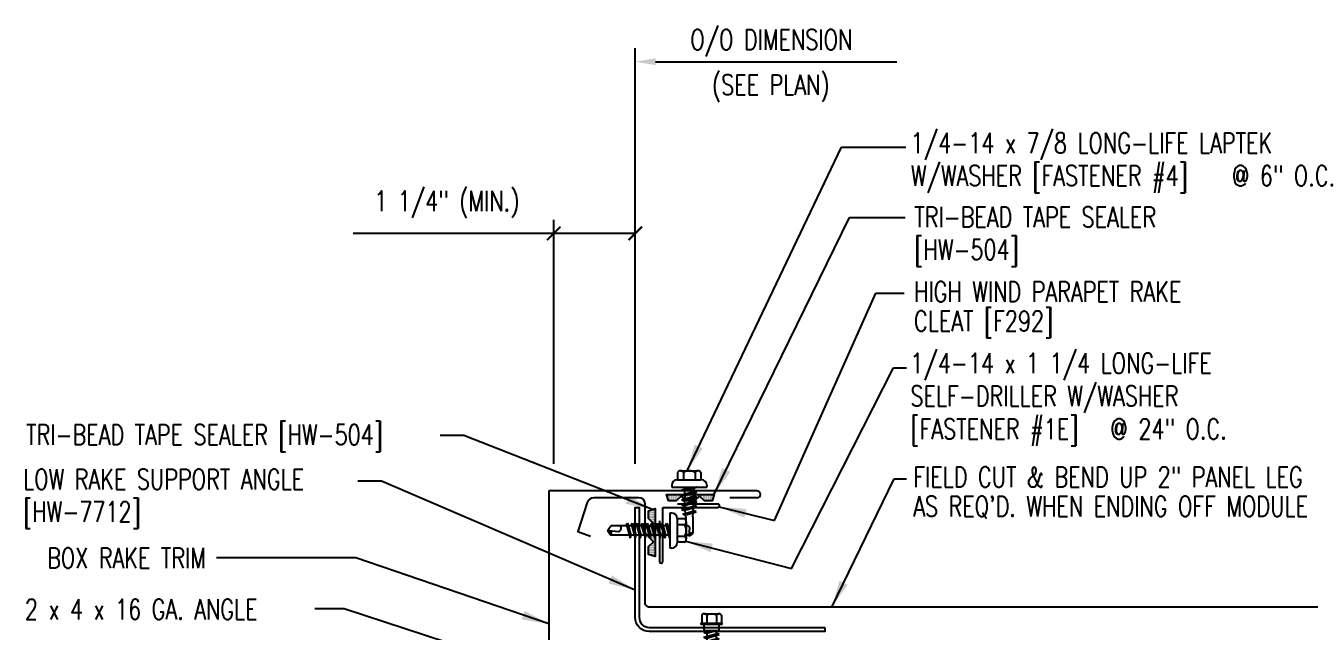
# Model space of a CAD drawing. Header units: inches. Extents: x 5.6 to 41.4, y 12.7 to 39.5.
# Drawn here: x 5.68 to 29.37, y 28.29 to 39.49 of the extents above; entities that cross this region are included whole.
import ezdxf
from ezdxf.enums import TextEntityAlignment as Align

# ---------------------------------------------------------------- set-up
doc = ezdxf.new("R2010")
doc.units = ezdxf.units.IN
doc.header["$MEASUREMENT"] = 0
for name, color, linetype in [('DIM', 2, 'Continuous'), ('FASTENER', 9, 'Continuous'), ('PANEL', 11, 'Continuous'), ('STLA', 10, 'Continuous'), ('TAPE', 8, 'Continuous'), ('TEXT', 2, 'Continuous'), ('TRIM', 6, 'Continuous')]:
    doc.layers.add(name, color=color, linetype=linetype)
doc.styles.add('TEXT1', font='ROMANS.shx', dxfattribs={"width": 0.75, "height": 0.375})
doc.dimstyles.new('DETAIL', dxfattribs={"dimscale": 4, "dimtxt": 0.375, "dimasz": 0.0625, "dimexe": 0.0625, "dimexo": 0.125, "dimgap": 0.0625, "dimtad": 1, "dimdec": 4, "dimzin": 3, "dimdsep": 46, "dimlunit": 4, "dimtxsty": 'TEXT1', "dimblk": 'ARCHTICK', "dimcen": 0.0625, "dimclrd": 7, "dimclre": 7, "dimclrt": 2, "dimadec": 0, "dimazin": 0, "dimtfac": 0.59375, "dimtdec": 4, "dimtmove": 0, "dimatfit": 3, "dimfxl": 0, "dimfrac": 2, "dimtolj": 1, "dimtzin": 3, "dimarcsym": 0})
doc.dimstyles.new('DETAIL$7', dxfattribs={"dimscale": 4, "dimtxt": 0.375, "dimasz": 0.125, "dimexe": 0.0625, "dimexo": 0.125, "dimgap": 0.0625, "dimtad": 1, "dimdec": 4, "dimzin": 3, "dimdsep": 46, "dimlunit": 4, "dimtxsty": 'TEXT1', "dimblk": 'ARCHTICK', "dimcen": 0.0625, "dimclrd": 7, "dimclre": 7, "dimclrt": 2, "dimadec": 0, "dimazin": 0, "dimtfac": 0.59375, "dimtdec": 4, "dimtmove": 2, "dimatfit": 3, "dimfxl": 0, "dimfrac": 2, "dimtolj": 1, "dimtzin": 3, "dimarcsym": 0})

# ---------------------------------------------------------------- blocks, each defined once
blk = doc.blocks.new('sd22')
at = {"layer": 'FASTENER'}
for p, q in [((-0.193, 0.055), (0.193, 0.055)), ((-0.193, 0.037), (0.193, 0.037)), ((-0.181, 0.204), (-0.181, 0.055)), ((-0.181, 0.055), (0.181, 0.055)), ((-0.139, 0.037), (-0.139, -0.082)), ((-0.135, 0.23), (0.135, 0.23)), ((-0.089, 0.204), (-0.089, 0.055)), ((0.089, 0.204), (0.089, 0.055)), ((0.139, -0.082), (0.139, 0.037)), ((0.181, 0.204), (0.181, 0.055)), ((-0.139, -0.114), (-0.025, -0.082)), ((-0.139, -0.082), (0.139, -0.082)), ((-0.104, -0.134), (-0.139, -0.114)), ((-0.139, -0.205), (0.104, -0.136)), ((-0.104, -0.225), (-0.139, -0.205)), ((-0.139, -0.296), (0.104, -0.227)), ((-0.104, -0.134), (0.081, -0.082)), ((-0.104, -0.225), (0.139, -0.156)), ((-0.086, -0.082), (-0.086, -0.099)), ((-0.086, -0.129), (-0.086, -0.19)), ((-0.086, -0.22), (-0.086, -0.281)), ((0.086, -0.082), (0.086, -0.141)), ((0.086, -0.171), (0.086, -0.232)), ((0.139, -0.156), (0.104, -0.136)), ((0.139, -0.247), (0.104, -0.227)), ((-0.104, -0.316), (-0.139, -0.296)), ((-0.139, -0.387), (0.104, -0.318)), ((-0.104, -0.407), (-0.139, -0.387)), ((-0.139, -0.478), (0.104, -0.408)), ((-0.104, -0.316), (0.139, -0.247)), ((-0.104, -0.407), (0.139, -0.338)), ((-0.104, -0.498), (0.139, -0.429)), ((-0.086, -0.311), (-0.086, -0.372)), ((-0.086, -0.402), (-0.086, -0.463)), ((0.086, -0.262), (0.086, -0.322)), ((0.086, -0.353), (0.086, -0.413)), ((0.086, -0.444), (0.086, -0.504)), ((0.139, -0.338), (0.104, -0.318)), ((0.139, -0.429), (0.104, -0.408)), ((-0.104, -0.498), (-0.139, -0.478)), ((-0.139, -0.569), (0.104, -0.499)), ((-0.104, -0.589), (-0.139, -0.569)), ((-0.139, -0.66), (0.104, -0.59)), ((-0.104, -0.68), (-0.139, -0.66)), ((-0.139, -0.75), (0.104, -0.681)), ((-0.104, -0.589), (0.139, -0.519)), ((-0.104, -0.68), (0.139, -0.61)), ((-0.104, -0.771), (0.139, -0.701)), ((-0.086, -0.493), (-0.086, -0.554)), ((-0.086, -0.584), (-0.086, -0.644)), ((-0.086, -0.675), (-0.086, -0.735)), ((0.086, -0.535), (0.086, -0.595)), ((0.086, -0.625), (0.086, -0.686)), ((0.139, -0.519), (0.104, -0.499)), ((0.139, -0.61), (0.104, -0.59)), ((0.139, -0.701), (0.104, -0.681)), ((-0.104, -0.771), (-0.139, -0.75)), ((-0.139, -0.841), (0.104, -0.772)), ((-0.104, -0.861), (-0.139, -0.841)), ((-0.139, -0.932), (0.104, -0.863)), ((-0.104, -0.952), (-0.139, -0.932)), ((-0.104, -0.861), (0.139, -0.792)), ((-0.104, -0.952), (0.139, -0.883)), ((-0.086, -0.766), (-0.086, -0.826)), ((-0.086, -0.857), (-0.086, -0.917)), ((-0.086, -0.947), (-0.086, -1.239)), ((0.086, -0.716), (0.086, -0.777)), ((0.086, -0.807), (0.086, -0.868)), ((0.086, -0.898), (0.086, -1.239)), ((0.139, -0.792), (0.104, -0.772)), ((0.139, -0.883), (0.104, -0.863)), ((-0.002, -1.285), (0.014, -1.098)), ((0, -1.3), (-0.086, -1.239)), ((0, -1.3), (0.086, -1.239))]:
    blk.add_line(p, q, dxfattribs=at)
for centre, radius, start, end in [((-0.193, 0.046), 0.00894, 90, 270), ((-0.135, 0.178), 0.0527, 29.8754, 150.1246), ((0, 0.066), 0.164, 56.9974, 123.0026), ((0.135, 0.178), 0.0527, 29.8754, 150.1246), ((0.193, 0.046), 0.00894, 270, 90), ((-0.046, -1.11), 0.0615, 11.1445, 130.906), ((0.054, -1.286), 0.0563, 55.4585, 194.8454)]:
    blk.add_arc(centre, radius, start, end, dxfattribs=at)
blk = doc.blocks.new('_ArchTick')
at = {"color": 0, "linetype": 'ByBlock', "const_width": 0.15}
blk.add_lwpolyline([(-0.5, -0.5), (0.5, 0.5)], dxfattribs=at)
blk = doc.blocks.new('*D12')
at = {"layer": 'DEFPOINTS', "color": 0}
for p in [(15.416, 35.657), (15.416, 30.901), (16.92, 30.901)]:
    blk.add_point(p, dxfattribs=at)
at = {"layer": 'DIM', "color": 7, "lineweight": -2}
for p, q in [((15.416, 31.401), (15.416, 35.907)), ((16.92, 31.401), (16.92, 35.907)), ((15.416, 35.657), (11.719, 35.657)), ((16.92, 35.657), (15.416, 35.657))]:
    blk.add_line(p, q, dxfattribs=at)
at = {"layer": 'DIM', "color": 7, "lineweight": -2, "xscale": 0.25, "yscale": 0.25, "zscale": 0.25, "rotation": 180}
blk.add_blockref('_ArchTick', (15.416, 35.657), dxfattribs=at)
at = {"layer": 'DIM', "color": 7, "lineweight": -2, "xscale": 0.25, "yscale": 0.25, "zscale": 0.25}
blk.add_blockref('_ArchTick', (16.92, 35.657), dxfattribs=at)
at = {"layer": 'DIM', "color": 2, "insert": (13.443, 36.193), "char_height": 0.375, "attachment_point": 5, "style": 'TEXT1'}
blk.add_mtext('\\A1;1 1/4" (MIN.)', dxfattribs=at)
blk = doc.blocks.new('*X2')
at = {"color": 0}
for p, q in [((-0.434, 0.135), (-0.434, 0.135)), ((-0.434, 0.123), (-0.434, 0.123)), ((-0.422, 0.141), (-0.422, 0.141)), ((-0.422, 0.129), (-0.422, 0.129)), ((-0.422, 0.117), (-0.422, 0.117)), ((-0.422, 0.105), (-0.422, 0.105)), ((-0.422, 0.094), (-0.422, 0.094)), ((-0.422, 0.082), (-0.422, 0.082)), ((-0.41, 0.135), (-0.41, 0.135)), ((-0.41, 0.123), (-0.41, 0.123)), ((-0.41, 0.111), (-0.41, 0.111)), ((-0.41, 0.1), (-0.41, 0.1)), ((-0.41, 0.088), (-0.41, 0.088)), ((-0.41, 0.076), (-0.41, 0.076)), ((-0.41, 0.064), (-0.41, 0.064)), ((-0.41, 0.053), (-0.41, 0.053)), ((-0.41, 0.041), (-0.41, 0.041)), ((-0.398, 0.141), (-0.398, 0.141)), ((-0.398, 0.129), (-0.398, 0.129)), ((-0.398, 0.117), (-0.398, 0.117)), ((-0.398, 0.105), (-0.398, 0.105)), ((-0.398, 0.094), (-0.398, 0.094)), ((-0.398, 0.082), (-0.398, 0.082)), ((-0.398, 0.07), (-0.398, 0.07)), ((-0.398, 0.059), (-0.398, 0.059)), ((-0.398, 0.047), (-0.398, 0.047)), ((-0.398, 0.035), (-0.398, 0.035)), ((-0.398, 0.023), (-0.398, 0.023)), ((-0.387, 0.135), (-0.387, 0.135)), ((-0.387, 0.123), (-0.387, 0.123)), ((-0.387, 0.111), (-0.387, 0.111)), ((-0.387, 0.1), (-0.387, 0.1)), ((-0.387, 0.088), (-0.387, 0.088)), ((-0.387, 0.076), (-0.387, 0.076)), ((-0.387, 0.064), (-0.387, 0.064)), ((-0.387, 0.053), (-0.387, 0.053)), ((-0.387, 0.041), (-0.387, 0.041)), ((-0.387, 0.029), (-0.387, 0.029)), ((-0.375, 0.141), (-0.375, 0.141)), ((-0.375, 0.129), (-0.375, 0.129)), ((-0.375, 0.117), (-0.375, 0.117)), ((-0.375, 0.105), (-0.375, 0.105)), ((-0.375, 0.094), (-0.375, 0.094)), ((-0.375, 0.082), (-0.375, 0.082)), ((-0.375, 0.07), (-0.375, 0.07)), ((-0.375, 0.059), (-0.375, 0.059)), ((-0.375, 0.047), (-0.375, 0.047)), ((-0.375, 0.035), (-0.375, 0.035)), ((-0.375, 0.023), (-0.375, 0.023)), ((-0.363, 0.135), (-0.363, 0.135)), ((-0.363, 0.123), (-0.363, 0.123)), ((-0.363, 0.111), (-0.363, 0.111)), ((-0.363, 0.1), (-0.363, 0.1)), ((-0.363, 0.088), (-0.363, 0.088)), ((-0.363, 0.076), (-0.363, 0.076)), ((-0.363, 0.064), (-0.363, 0.064)), ((-0.363, 0.053), (-0.363, 0.053)), ((-0.363, 0.041), (-0.363, 0.041)), ((-0.363, 0.029), (-0.363, 0.029)), ((-0.352, 0.141), (-0.352, 0.141)), ((-0.352, 0.129), (-0.352, 0.129)), ((-0.352, 0.117), (-0.352, 0.117)), ((-0.352, 0.105), (-0.352, 0.105)), ((-0.352, 0.094), (-0.352, 0.094)), ((-0.352, 0.082), (-0.352, 0.082)), ((-0.352, 0.07), (-0.352, 0.07)), ((-0.352, 0.059), (-0.352, 0.059)), ((-0.352, 0.047), (-0.352, 0.047)), ((-0.352, 0.035), (-0.352, 0.035)), ((-0.352, 0.023), (-0.352, 0.023)), ((-0.34, 0.135), (-0.34, 0.135)), ((-0.34, 0.123), (-0.34, 0.123)), ((-0.34, 0.111), (-0.34, 0.111)), ((-0.34, 0.1), (-0.34, 0.1)), ((-0.34, 0.088), (-0.34, 0.088)), ((-0.34, 0.076), (-0.34, 0.076)), ((-0.34, 0.064), (-0.34, 0.064)), ((-0.34, 0.053), (-0.34, 0.053)), ((-0.34, 0.041), (-0.34, 0.041)), ((-0.34, 0.029), (-0.34, 0.029)), ((-0.328, 0.141), (-0.328, 0.141)), ((-0.328, 0.129), (-0.328, 0.129)), ((-0.328, 0.117), (-0.328, 0.117)), ((-0.328, 0.105), (-0.328, 0.105)), ((-0.328, 0.094), (-0.328, 0.094)), ((-0.328, 0.082), (-0.328, 0.082)), ((-0.328, 0.07), (-0.328, 0.07)), ((-0.328, 0.059), (-0.328, 0.059)), ((-0.328, 0.047), (-0.328, 0.047)), ((-0.328, 0.035), (-0.328, 0.035)), ((-0.328, 0.023), (-0.328, 0.023)), ((-0.316, 0.135), (-0.316, 0.135)), ((-0.316, 0.123), (-0.316, 0.123)), ((-0.316, 0.111), (-0.316, 0.111)), ((-0.316, 0.1), (-0.316, 0.1)), ((-0.316, 0.088), (-0.316, 0.088)), ((-0.316, 0.076), (-0.316, 0.076)), ((-0.316, 0.064), (-0.316, 0.064)), ((-0.316, 0.053), (-0.316, 0.053)), ((-0.316, 0.041), (-0.316, 0.041)), ((-0.316, 0.029), (-0.316, 0.029)), ((-0.305, 0.141), (-0.305, 0.141)), ((-0.305, 0.129), (-0.305, 0.129)), ((-0.305, 0.117), (-0.305, 0.117)), ((-0.305, 0.105), (-0.305, 0.105)), ((-0.305, 0.094), (-0.305, 0.094)), ((-0.305, 0.082), (-0.305, 0.082)), ((-0.305, 0.07), (-0.305, 0.07)), ((-0.305, 0.059), (-0.305, 0.059)), ((-0.305, 0.047), (-0.305, 0.047)), ((-0.305, 0.035), (-0.305, 0.035)), ((-0.305, 0.023), (-0.305, 0.023)), ((-0.293, 0.135), (-0.293, 0.135)), ((-0.293, 0.123), (-0.293, 0.123)), ((-0.293, 0.111), (-0.293, 0.111)), ((-0.293, 0.1), (-0.293, 0.1)), ((-0.293, 0.088), (-0.293, 0.088)), ((-0.293, 0.076), (-0.293, 0.076)), ((-0.293, 0.064), (-0.293, 0.064)), ((-0.293, 0.053), (-0.293, 0.053)), ((-0.293, 0.041), (-0.293, 0.041)), ((-0.293, 0.029), (-0.293, 0.029)), ((-0.281, 0.141), (-0.281, 0.141)), ((-0.281, 0.129), (-0.281, 0.129)), ((-0.281, 0.117), (-0.281, 0.117)), ((-0.281, 0.105), (-0.281, 0.105)), ((-0.281, 0.094), (-0.281, 0.094)), ((-0.281, 0.082), (-0.281, 0.082)), ((-0.281, 0.07), (-0.281, 0.07)), ((-0.281, 0.059), (-0.281, 0.059)), ((-0.281, 0.047), (-0.281, 0.047)), ((-0.281, 0.035), (-0.281, 0.035)), ((-0.281, 0.023), (-0.281, 0.023)), ((-0.27, 0.135), (-0.27, 0.135)), ((-0.27, 0.123), (-0.27, 0.123)), ((-0.27, 0.111), (-0.27, 0.111)), ((-0.27, 0.1), (-0.27, 0.1)), ((-0.27, 0.088), (-0.27, 0.088)), ((-0.27, 0.076), (-0.27, 0.076)), ((-0.27, 0.064), (-0.27, 0.064)), ((-0.27, 0.053), (-0.27, 0.053)), ((-0.27, 0.041), (-0.27, 0.041)), ((-0.27, 0.029), (-0.27, 0.029)), ((-0.258, 0.141), (-0.258, 0.141)), ((-0.258, 0.129), (-0.258, 0.129)), ((-0.258, 0.117), (-0.258, 0.117)), ((-0.258, 0.105), (-0.258, 0.105)), ((-0.258, 0.094), (-0.258, 0.094)), ((-0.258, 0.082), (-0.258, 0.082)), ((-0.258, 0.07), (-0.258, 0.07)), ((-0.258, 0.059), (-0.258, 0.059)), ((-0.258, 0.047), (-0.258, 0.047)), ((-0.258, 0.035), (-0.258, 0.035)), ((-0.258, 0.023), (-0.258, 0.023)), ((-0.246, 0.135), (-0.246, 0.135)), ((-0.246, 0.123), (-0.246, 0.123)), ((-0.246, 0.111), (-0.246, 0.111)), ((-0.246, 0.1), (-0.246, 0.1)), ((-0.246, 0.088), (-0.246, 0.088)), ((-0.246, 0.076), (-0.246, 0.076)), ((-0.246, 0.064), (-0.246, 0.064)), ((-0.246, 0.053), (-0.246, 0.053)), ((-0.246, 0.041), (-0.246, 0.041)), ((-0.234, 0.141), (-0.234, 0.141)), ((-0.234, 0.129), (-0.234, 0.129)), ((-0.234, 0.117), (-0.234, 0.117)), ((-0.234, 0.105), (-0.234, 0.105)), ((-0.234, 0.094), (-0.234, 0.094)), ((-0.234, 0.082), (-0.234, 0.082)), ((-0.234, 0.07), (-0.234, 0.07)), ((-0.234, 0.059), (-0.234, 0.059)), ((-0.234, 0.047), (-0.234, 0.047)), ((-0.223, 0.135), (-0.223, 0.135)), ((-0.223, 0.123), (-0.223, 0.123)), ((-0.223, 0.111), (-0.223, 0.111)), ((-0.223, 0.1), (-0.223, 0.1)), ((-0.223, 0.088), (-0.223, 0.088)), ((-0.223, 0.076), (-0.223, 0.076)), ((-0.223, 0.064), (-0.223, 0.064)), ((-0.211, 0.141), (-0.211, 0.141)), ((-0.211, 0.129), (-0.211, 0.129)), ((-0.211, 0.117), (-0.211, 0.117)), ((-0.211, 0.105), (-0.211, 0.105)), ((-0.211, 0.094), (-0.211, 0.094)), ((-0.211, 0.082), (-0.211, 0.082)), ((-0.211, 0.07), (-0.211, 0.07)), ((-0.199, 0.135), (-0.199, 0.135)), ((-0.199, 0.123), (-0.199, 0.123)), ((-0.199, 0.111), (-0.199, 0.111)), ((-0.199, 0.1), (-0.199, 0.1)), ((-0.199, 0.088), (-0.199, 0.088)), ((-0.188, 0.141), (-0.188, 0.141)), ((-0.188, 0.129), (-0.188, 0.129)), ((-0.188, 0.117), (-0.188, 0.117)), ((-0.188, 0.105), (-0.188, 0.105)), ((-0.188, 0.094), (-0.188, 0.094)), ((-0.176, 0.135), (-0.176, 0.135)), ((-0.176, 0.123), (-0.176, 0.123)), ((-0.176, 0.111), (-0.176, 0.111)), ((-0.164, 0.141), (-0.164, 0.141)), ((-0.164, 0.129), (-0.164, 0.129)), ((-0.164, 0.117), (-0.164, 0.117)), ((-0.164, 0.105), (-0.164, 0.105)), ((-0.152, 0.135), (-0.152, 0.135)), ((-0.152, 0.123), (-0.152, 0.123)), ((-0.152, 0.111), (-0.152, 0.111)), ((-0.152, 0.1), (-0.152, 0.1)), ((-0.141, 0.141), (-0.141, 0.141)), ((-0.141, 0.129), (-0.141, 0.129)), ((-0.141, 0.117), (-0.141, 0.117)), ((-0.141, 0.105), (-0.141, 0.105)), ((-0.141, 0.094), (-0.141, 0.094)), ((-0.141, 0.082), (-0.141, 0.082)), ((-0.129, 0.135), (-0.129, 0.135)), ((-0.129, 0.123), (-0.129, 0.123)), ((-0.129, 0.111), (-0.129, 0.111)), ((-0.129, 0.1), (-0.129, 0.1)), ((-0.129, 0.088), (-0.129, 0.088)), ((-0.129, 0.076), (-0.129, 0.076)), ((-0.117, 0.141), (-0.117, 0.141)), ((-0.117, 0.129), (-0.117, 0.129)), ((-0.117, 0.117), (-0.117, 0.117)), ((-0.117, 0.105), (-0.117, 0.105)), ((-0.117, 0.094), (-0.117, 0.094)), ((-0.117, 0.082), (-0.117, 0.082)), ((-0.117, 0.07), (-0.117, 0.07)), ((-0.117, 0.059), (-0.117, 0.059)), ((-0.105, 0.135), (-0.105, 0.135)), ((-0.105, 0.123), (-0.105, 0.123)), ((-0.105, 0.111), (-0.105, 0.111)), ((-0.105, 0.1), (-0.105, 0.1)), ((-0.105, 0.088), (-0.105, 0.088)), ((-0.105, 0.076), (-0.105, 0.076)), ((-0.105, 0.064), (-0.105, 0.064)), ((-0.105, 0.053), (-0.105, 0.053)), ((-0.094, 0.141), (-0.094, 0.141)), ((-0.094, 0.129), (-0.094, 0.129)), ((-0.094, 0.117), (-0.094, 0.117)), ((-0.094, 0.105), (-0.094, 0.105)), ((-0.094, 0.094), (-0.094, 0.094)), ((-0.094, 0.082), (-0.094, 0.082)), ((-0.094, 0.07), (-0.094, 0.07)), ((-0.094, 0.059), (-0.094, 0.059)), ((-0.094, 0.047), (-0.094, 0.047)), ((-0.094, 0.035), (-0.094, 0.035)), ((-0.082, 0.135), (-0.082, 0.135)), ((-0.082, 0.123), (-0.082, 0.123)), ((-0.082, 0.111), (-0.082, 0.111)), ((-0.082, 0.1), (-0.082, 0.1)), ((-0.082, 0.088), (-0.082, 0.088)), ((-0.082, 0.076), (-0.082, 0.076)), ((-0.082, 0.064), (-0.082, 0.064)), ((-0.082, 0.053), (-0.082, 0.053)), ((-0.082, 0.041), (-0.082, 0.041)), ((-0.082, 0.029), (-0.082, 0.029)), ((-0.07, 0.141), (-0.07, 0.141)), ((-0.07, 0.129), (-0.07, 0.129)), ((-0.07, 0.117), (-0.07, 0.117)), ((-0.07, 0.105), (-0.07, 0.105)), ((-0.07, 0.094), (-0.07, 0.094)), ((-0.07, 0.082), (-0.07, 0.082)), ((-0.07, 0.07), (-0.07, 0.07)), ((-0.07, 0.059), (-0.07, 0.059)), ((-0.07, 0.047), (-0.07, 0.047)), ((-0.07, 0.035), (-0.07, 0.035)), ((-0.07, 0.023), (-0.07, 0.023)), ((-0.059, 0.135), (-0.059, 0.135)), ((-0.059, 0.123), (-0.059, 0.123)), ((-0.059, 0.111), (-0.059, 0.111)), ((-0.059, 0.1), (-0.059, 0.1)), ((-0.059, 0.088), (-0.059, 0.088)), ((-0.059, 0.076), (-0.059, 0.076)), ((-0.059, 0.064), (-0.059, 0.064)), ((-0.059, 0.053), (-0.059, 0.053)), ((-0.059, 0.041), (-0.059, 0.041)), ((-0.059, 0.029), (-0.059, 0.029)), ((-0.047, 0.141), (-0.047, 0.141)), ((-0.047, 0.129), (-0.047, 0.129)), ((-0.047, 0.117), (-0.047, 0.117)), ((-0.047, 0.105), (-0.047, 0.105)), ((-0.047, 0.094), (-0.047, 0.094)), ((-0.047, 0.082), (-0.047, 0.082)), ((-0.047, 0.07), (-0.047, 0.07)), ((-0.047, 0.059), (-0.047, 0.059)), ((-0.047, 0.047), (-0.047, 0.047)), ((-0.047, 0.035), (-0.047, 0.035)), ((-0.047, 0.023), (-0.047, 0.023)), ((-0.035, 0.135), (-0.035, 0.135)), ((-0.035, 0.123), (-0.035, 0.123)), ((-0.035, 0.111), (-0.035, 0.111)), ((-0.035, 0.1), (-0.035, 0.1)), ((-0.035, 0.088), (-0.035, 0.088)), ((-0.035, 0.076), (-0.035, 0.076)), ((-0.035, 0.064), (-0.035, 0.064)), ((-0.035, 0.053), (-0.035, 0.053)), ((-0.035, 0.041), (-0.035, 0.041)), ((-0.035, 0.029), (-0.035, 0.029)), ((-0.023, 0.141), (-0.023, 0.141)), ((-0.023, 0.129), (-0.023, 0.129)), ((-0.023, 0.117), (-0.023, 0.117)), ((-0.023, 0.105), (-0.023, 0.105)), ((-0.023, 0.094), (-0.023, 0.094)), ((-0.023, 0.082), (-0.023, 0.082)), ((-0.023, 0.07), (-0.023, 0.07)), ((-0.023, 0.059), (-0.023, 0.059)), ((-0.023, 0.047), (-0.023, 0.047)), ((-0.023, 0.035), (-0.023, 0.035)), ((-0.023, 0.023), (-0.023, 0.023)), ((-0.012, 0.135), (-0.012, 0.135)), ((-0.012, 0.123), (-0.012, 0.123)), ((-0.012, 0.111), (-0.012, 0.111)), ((-0.012, 0.1), (-0.012, 0.1)), ((-0.012, 0.088), (-0.012, 0.088)), ((-0.012, 0.076), (-0.012, 0.076)), ((-0.012, 0.064), (-0.012, 0.064)), ((-0.012, 0.053), (-0.012, 0.053)), ((-0.012, 0.041), (-0.012, 0.041)), ((-0.012, 0.029), (-0.012, 0.029)), ((0, 0.141), (0, 0.141)), ((0, 0.129), (0, 0.129)), ((0, 0.117), (0, 0.117)), ((0, 0.105), (0, 0.105)), ((0, 0.094), (0, 0.094)), ((0, 0.082), (0, 0.082)), ((0, 0.07), (0, 0.07)), ((0, 0.059), (0, 0.059)), ((0, 0.047), (0, 0.047)), ((0, 0.035), (0, 0.035)), ((0, 0.023), (0, 0.023)), ((0.012, 0.135), (0.012, 0.135)), ((0.012, 0.123), (0.012, 0.123)), ((0.012, 0.111), (0.012, 0.111)), ((0.012, 0.1), (0.012, 0.1)), ((0.012, 0.088), (0.012, 0.088)), ((0.012, 0.076), (0.012, 0.076)), ((0.012, 0.064), (0.012, 0.064)), ((0.012, 0.053), (0.012, 0.053)), ((0.012, 0.041), (0.012, 0.041)), ((0.012, 0.029), (0.012, 0.029)), ((0.023, 0.141), (0.023, 0.141)), ((0.023, 0.129), (0.023, 0.129)), ((0.023, 0.117), (0.023, 0.117)), ((0.023, 0.105), (0.023, 0.105)), ((0.023, 0.094), (0.023, 0.094)), ((0.023, 0.082), (0.023, 0.082)), ((0.023, 0.07), (0.023, 0.07)), ((0.023, 0.059), (0.023, 0.059)), ((0.023, 0.047), (0.023, 0.047)), ((0.023, 0.035), (0.023, 0.035)), ((0.023, 0.023), (0.023, 0.023)), ((0.035, 0.135), (0.035, 0.135)), ((0.035, 0.123), (0.035, 0.123)), ((0.035, 0.111), (0.035, 0.111)), ((0.035, 0.1), (0.035, 0.1)), ((0.035, 0.088), (0.035, 0.088)), ((0.035, 0.076), (0.035, 0.076)), ((0.035, 0.064), (0.035, 0.064)), ((0.035, 0.053), (0.035, 0.053)), ((0.035, 0.041), (0.035, 0.041)), ((0.035, 0.029), (0.035, 0.029)), ((0.047, 0.141), (0.047, 0.141)), ((0.047, 0.129), (0.047, 0.129)), ((0.047, 0.117), (0.047, 0.117)), ((0.047, 0.105), (0.047, 0.105)), ((0.047, 0.094), (0.047, 0.094)), ((0.047, 0.082), (0.047, 0.082)), ((0.047, 0.07), (0.047, 0.07)), ((0.047, 0.059), (0.047, 0.059)), ((0.047, 0.047), (0.047, 0.047)), ((0.047, 0.035), (0.047, 0.035)), ((0.047, 0.023), (0.047, 0.023)), ((0.059, 0.135), (0.059, 0.135)), ((0.059, 0.123), (0.059, 0.123)), ((0.059, 0.111), (0.059, 0.111)), ((0.059, 0.1), (0.059, 0.1)), ((0.059, 0.088), (0.059, 0.088)), ((0.059, 0.076), (0.059, 0.076)), ((0.059, 0.064), (0.059, 0.064)), ((0.059, 0.053), (0.059, 0.053)), ((0.059, 0.041), (0.059, 0.041)), ((0.059, 0.029), (0.059, 0.029)), ((0.07, 0.141), (0.07, 0.141)), ((0.07, 0.129), (0.07, 0.129)), ((0.07, 0.117), (0.07, 0.117)), ((0.07, 0.105), (0.07, 0.105)), ((0.07, 0.094), (0.07, 0.094)), ((0.07, 0.082), (0.07, 0.082)), ((0.07, 0.07), (0.07, 0.07)), ((0.07, 0.059), (0.07, 0.059)), ((0.07, 0.047), (0.07, 0.047)), ((0.07, 0.035), (0.07, 0.035)), ((0.07, 0.023), (0.07, 0.023)), ((0.082, 0.135), (0.082, 0.135)), ((0.082, 0.123), (0.082, 0.123)), ((0.082, 0.111), (0.082, 0.111)), ((0.082, 0.1), (0.082, 0.1)), ((0.082, 0.088), (0.082, 0.088)), ((0.082, 0.076), (0.082, 0.076)), ((0.082, 0.064), (0.082, 0.064)), ((0.082, 0.053), (0.082, 0.053)), ((0.082, 0.041), (0.082, 0.041)), ((0.082, 0.029), (0.082, 0.029)), ((0.094, 0.141), (0.094, 0.141)), ((0.094, 0.129), (0.094, 0.129)), ((0.094, 0.117), (0.094, 0.117)), ((0.094, 0.105), (0.094, 0.105)), ((0.094, 0.094), (0.094, 0.094)), ((0.094, 0.082), (0.094, 0.082)), ((0.094, 0.07), (0.094, 0.07)), ((0.094, 0.059), (0.094, 0.059)), ((0.094, 0.047), (0.094, 0.047)), ((0.094, 0.035), (0.094, 0.035)), ((0.105, 0.135), (0.105, 0.135)), ((0.105, 0.123), (0.105, 0.123)), ((0.105, 0.111), (0.105, 0.111)), ((0.105, 0.1), (0.105, 0.1)), ((0.105, 0.088), (0.105, 0.088)), ((0.105, 0.076), (0.105, 0.076)), ((0.105, 0.064), (0.105, 0.064)), ((0.105, 0.053), (0.105, 0.053)), ((0.117, 0.141), (0.117, 0.141)), ((0.117, 0.129), (0.117, 0.129)), ((0.117, 0.117), (0.117, 0.117)), ((0.117, 0.105), (0.117, 0.105)), ((0.117, 0.094), (0.117, 0.094)), ((0.117, 0.082), (0.117, 0.082)), ((0.117, 0.07), (0.117, 0.07)), ((0.117, 0.059), (0.117, 0.059)), ((0.129, 0.135), (0.129, 0.135)), ((0.129, 0.123), (0.129, 0.123)), ((0.129, 0.111), (0.129, 0.111)), ((0.129, 0.1), (0.129, 0.1)), ((0.129, 0.088), (0.129, 0.088)), ((0.129, 0.076), (0.129, 0.076)), ((0.141, 0.141), (0.141, 0.141)), ((0.141, 0.129), (0.141, 0.129)), ((0.141, 0.117), (0.141, 0.117)), ((0.141, 0.105), (0.141, 0.105)), ((0.141, 0.094), (0.141, 0.094)), ((0.141, 0.082), (0.141, 0.082)), ((0.152, 0.135), (0.152, 0.135)), ((0.152, 0.123), (0.152, 0.123)), ((0.152, 0.111), (0.152, 0.111)), ((0.152, 0.1), (0.152, 0.1)), ((0.164, 0.141), (0.164, 0.141)), ((0.164, 0.129), (0.164, 0.129)), ((0.164, 0.117), (0.164, 0.117)), ((0.164, 0.105), (0.164, 0.105)), ((0.176, 0.135), (0.176, 0.135)), ((0.176, 0.123), (0.176, 0.123)), ((0.176, 0.111), (0.176, 0.111)), ((0.188, 0.141), (0.188, 0.141)), ((0.188, 0.129), (0.188, 0.129)), ((0.188, 0.117), (0.188, 0.117)), ((0.188, 0.105), (0.188, 0.105)), ((0.188, 0.094), (0.188, 0.094)), ((0.199, 0.135), (0.199, 0.135)), ((0.199, 0.123), (0.199, 0.123)), ((0.199, 0.111), (0.199, 0.111)), ((0.199, 0.1), (0.199, 0.1)), ((0.199, 0.088), (0.199, 0.088)), ((0.211, 0.141), (0.211, 0.141)), ((0.211, 0.129), (0.211, 0.129)), ((0.211, 0.117), (0.211, 0.117)), ((0.211, 0.105), (0.211, 0.105)), ((0.211, 0.094), (0.211, 0.094)), ((0.211, 0.082), (0.211, 0.082)), ((0.211, 0.07), (0.211, 0.07)), ((0.223, 0.135), (0.223, 0.135)), ((0.223, 0.123), (0.223, 0.123)), ((0.223, 0.111), (0.223, 0.111)), ((0.223, 0.1), (0.223, 0.1)), ((0.223, 0.088), (0.223, 0.088)), ((0.223, 0.076), (0.223, 0.076)), ((0.223, 0.064), (0.223, 0.064)), ((0.234, 0.141), (0.234, 0.141)), ((0.234, 0.129), (0.234, 0.129)), ((0.234, 0.117), (0.234, 0.117)), ((0.234, 0.105), (0.234, 0.105)), ((0.234, 0.094), (0.234, 0.094)), ((0.234, 0.082), (0.234, 0.082)), ((0.234, 0.07), (0.234, 0.07)), ((0.234, 0.059), (0.234, 0.059)), ((0.234, 0.047), (0.234, 0.047)), ((0.246, 0.135), (0.246, 0.135)), ((0.246, 0.123), (0.246, 0.123)), ((0.246, 0.111), (0.246, 0.111)), ((0.246, 0.1), (0.246, 0.1)), ((0.246, 0.088), (0.246, 0.088)), ((0.246, 0.076), (0.246, 0.076)), ((0.246, 0.064), (0.246, 0.064)), ((0.246, 0.053), (0.246, 0.053)), ((0.246, 0.041), (0.246, 0.041)), ((0.258, 0.141), (0.258, 0.141)), ((0.258, 0.129), (0.258, 0.129)), ((0.258, 0.117), (0.258, 0.117)), ((0.258, 0.105), (0.258, 0.105)), ((0.258, 0.094), (0.258, 0.094)), ((0.258, 0.082), (0.258, 0.082)), ((0.258, 0.07), (0.258, 0.07)), ((0.258, 0.059), (0.258, 0.059)), ((0.258, 0.047), (0.258, 0.047)), ((0.258, 0.035), (0.258, 0.035)), ((0.258, 0.023), (0.258, 0.023)), ((0.27, 0.135), (0.27, 0.135)), ((0.27, 0.123), (0.27, 0.123)), ((0.27, 0.111), (0.27, 0.111)), ((0.27, 0.1), (0.27, 0.1)), ((0.27, 0.088), (0.27, 0.088)), ((0.27, 0.076), (0.27, 0.076)), ((0.27, 0.064), (0.27, 0.064)), ((0.27, 0.053), (0.27, 0.053)), ((0.27, 0.041), (0.27, 0.041)), ((0.27, 0.029), (0.27, 0.029)), ((0.281, 0.141), (0.281, 0.141)), ((0.281, 0.129), (0.281, 0.129)), ((0.281, 0.117), (0.281, 0.117)), ((0.281, 0.105), (0.281, 0.105)), ((0.281, 0.094), (0.281, 0.094)), ((0.281, 0.082), (0.281, 0.082)), ((0.281, 0.07), (0.281, 0.07)), ((0.281, 0.059), (0.281, 0.059)), ((0.281, 0.047), (0.281, 0.047)), ((0.281, 0.035), (0.281, 0.035)), ((0.281, 0.023), (0.281, 0.023)), ((0.293, 0.135), (0.293, 0.135)), ((0.293, 0.123), (0.293, 0.123)), ((0.293, 0.111), (0.293, 0.111)), ((0.293, 0.1), (0.293, 0.1)), ((0.293, 0.088), (0.293, 0.088)), ((0.293, 0.076), (0.293, 0.076)), ((0.293, 0.064), (0.293, 0.064)), ((0.293, 0.053), (0.293, 0.053)), ((0.293, 0.041), (0.293, 0.041)), ((0.293, 0.029), (0.293, 0.029)), ((0.305, 0.141), (0.305, 0.141)), ((0.305, 0.129), (0.305, 0.129)), ((0.305, 0.117), (0.305, 0.117)), ((0.305, 0.105), (0.305, 0.105)), ((0.305, 0.094), (0.305, 0.094)), ((0.305, 0.082), (0.305, 0.082)), ((0.305, 0.07), (0.305, 0.07)), ((0.305, 0.059), (0.305, 0.059)), ((0.305, 0.047), (0.305, 0.047)), ((0.305, 0.035), (0.305, 0.035)), ((0.305, 0.023), (0.305, 0.023)), ((0.316, 0.135), (0.316, 0.135)), ((0.316, 0.123), (0.316, 0.123)), ((0.316, 0.111), (0.316, 0.111)), ((0.316, 0.1), (0.316, 0.1)), ((0.316, 0.088), (0.316, 0.088)), ((0.316, 0.076), (0.316, 0.076)), ((0.316, 0.064), (0.316, 0.064)), ((0.316, 0.053), (0.316, 0.053)), ((0.316, 0.041), (0.316, 0.041)), ((0.316, 0.029), (0.316, 0.029)), ((0.328, 0.141), (0.328, 0.141)), ((0.328, 0.129), (0.328, 0.129)), ((0.328, 0.117), (0.328, 0.117)), ((0.328, 0.105), (0.328, 0.105)), ((0.328, 0.094), (0.328, 0.094)), ((0.328, 0.082), (0.328, 0.082)), ((0.328, 0.07), (0.328, 0.07)), ((0.328, 0.059), (0.328, 0.059)), ((0.328, 0.047), (0.328, 0.047)), ((0.328, 0.035), (0.328, 0.035)), ((0.328, 0.023), (0.328, 0.023)), ((0.34, 0.135), (0.34, 0.135)), ((0.34, 0.123), (0.34, 0.123)), ((0.34, 0.111), (0.34, 0.111)), ((0.34, 0.1), (0.34, 0.1)), ((0.34, 0.088), (0.34, 0.088)), ((0.34, 0.076), (0.34, 0.076)), ((0.34, 0.064), (0.34, 0.064)), ((0.34, 0.053), (0.34, 0.053)), ((0.34, 0.041), (0.34, 0.041)), ((0.34, 0.029), (0.34, 0.029)), ((0.352, 0.141), (0.352, 0.141)), ((0.352, 0.129), (0.352, 0.129)), ((0.352, 0.117), (0.352, 0.117)), ((0.352, 0.105), (0.352, 0.105)), ((0.352, 0.094), (0.352, 0.094)), ((0.352, 0.082), (0.352, 0.082)), ((0.352, 0.07), (0.352, 0.07)), ((0.352, 0.059), (0.352, 0.059)), ((0.352, 0.047), (0.352, 0.047)), ((0.352, 0.035), (0.352, 0.035)), ((0.352, 0.023), (0.352, 0.023)), ((0.363, 0.135), (0.363, 0.135)), ((0.363, 0.123), (0.363, 0.123)), ((0.363, 0.111), (0.363, 0.111)), ((0.363, 0.1), (0.363, 0.1)), ((0.363, 0.088), (0.363, 0.088)), ((0.363, 0.076), (0.363, 0.076)), ((0.363, 0.064), (0.363, 0.064)), ((0.363, 0.053), (0.363, 0.053)), ((0.363, 0.041), (0.363, 0.041)), ((0.363, 0.029), (0.363, 0.029)), ((0.375, 0.141), (0.375, 0.141)), ((0.375, 0.129), (0.375, 0.129)), ((0.375, 0.117), (0.375, 0.117)), ((0.375, 0.105), (0.375, 0.105)), ((0.375, 0.094), (0.375, 0.094)), ((0.375, 0.082), (0.375, 0.082)), ((0.375, 0.07), (0.375, 0.07)), ((0.375, 0.059), (0.375, 0.059)), ((0.375, 0.047), (0.375, 0.047)), ((0.375, 0.035), (0.375, 0.035)), ((0.375, 0.023), (0.375, 0.023)), ((0.387, 0.135), (0.387, 0.135)), ((0.387, 0.123), (0.387, 0.123)), ((0.387, 0.111), (0.387, 0.111)), ((0.387, 0.1), (0.387, 0.1)), ((0.387, 0.088), (0.387, 0.088)), ((0.387, 0.076), (0.387, 0.076)), ((0.387, 0.064), (0.387, 0.064)), ((0.387, 0.053), (0.387, 0.053)), ((0.387, 0.041), (0.387, 0.041)), ((0.387, 0.029), (0.387, 0.029)), ((0.398, 0.141), (0.398, 0.141)), ((0.398, 0.129), (0.398, 0.129)), ((0.398, 0.117), (0.398, 0.117)), ((0.398, 0.105), (0.398, 0.105)), ((0.398, 0.094), (0.398, 0.094)), ((0.398, 0.082), (0.398, 0.082)), ((0.398, 0.07), (0.398, 0.07)), ((0.398, 0.059), (0.398, 0.059)), ((0.398, 0.047), (0.398, 0.047)), ((0.398, 0.035), (0.398, 0.035)), ((0.398, 0.023), (0.398, 0.023)), ((0.41, 0.135), (0.41, 0.135)), ((0.41, 0.123), (0.41, 0.123)), ((0.41, 0.111), (0.41, 0.111)), ((0.41, 0.1), (0.41, 0.1)), ((0.41, 0.088), (0.41, 0.088)), ((0.41, 0.076), (0.41, 0.076)), ((0.41, 0.064), (0.41, 0.064)), ((0.41, 0.053), (0.41, 0.053)), ((0.41, 0.041), (0.41, 0.041)), ((0.422, 0.141), (0.422, 0.141)), ((0.422, 0.129), (0.422, 0.129)), ((0.422, 0.117), (0.422, 0.117)), ((0.422, 0.105), (0.422, 0.105)), ((0.422, 0.094), (0.422, 0.094)), ((0.422, 0.082), (0.422, 0.082)), ((0.434, 0.135), (0.434, 0.135)), ((0.434, 0.123), (0.434, 0.123))]:
    blk.add_line(p, q, dxfattribs=at)
blk = doc.blocks.new('MB_DBTAP')
at = {"layer": 'TAPE', "color": 9}
blk.add_lwpolyline([(-0.403, 0.018), (-0.442, 0.141), (0.442, 0.141), (0.403, 0.018), (0.26, 0.018), (0.17, 0.109), (0.079, 0.018), (0, 0.018), (-0.079, 0.018), (-0.17, 0.109), (-0.26, 0.018)], close=True, dxfattribs=at)
at = {"layer": 'TAPE', "color": 251}
blk.add_blockref('*X2', (0, 0), dxfattribs=at)
blk = doc.blocks.new('MB_DW3')
at = {"layer": 'FASTENER'}
for p, q in [((-0.215, 0.305), (-0.215, 0.171)), ((-0.161, 0.337), (0.161, 0.337)), ((-0.107, 0.305), (-0.107, 0.171)), ((0.107, 0.305), (0.107, 0.171)), ((0.215, 0.305), (0.215, 0.171)), ((-0.324, 0.071), (-0.324, 0.037)), ((-0.324, 0.037), (0.324, 0.037)), ((-0.224, 0.171), (0.215, 0.171)), ((-0.139, -0.016), (0.046, 0.037)), ((-0.104, -0.036), (0.139, 0.033)), ((-0.086, 0.037), (0.086, 0.037)), ((-0.086, 0.037), (-0.086, -0.001)), ((0.086, 0.037), (0.133, 0.037)), ((0.086, 0.018), (0.086, -0.042)), ((0.139, 0.033), (0.133, 0.037)), ((0.324, 0.071), (0.324, 0.037)), ((-0.104, -0.036), (-0.139, -0.016)), ((-0.139, -0.107), (0.104, -0.038)), ((-0.104, -0.127), (-0.139, -0.107)), ((-0.139, -0.198), (0.104, -0.128)), ((-0.104, -0.218), (-0.139, -0.198)), ((-0.139, -0.289), (0.104, -0.219)), ((-0.104, -0.127), (0.139, -0.058)), ((-0.104, -0.218), (0.139, -0.149)), ((-0.086, -0.031), (-0.086, -0.092)), ((-0.086, -0.122), (-0.086, -0.183)), ((-0.086, -0.213), (-0.086, -0.274)), ((0.086, -0.073), (0.086, -0.133)), ((0.086, -0.164), (0.086, -0.224)), ((0.139, -0.058), (0.104, -0.038)), ((0.139, -0.149), (0.104, -0.128)), ((0.139, -0.239), (0.104, -0.219)), ((-0.104, -0.309), (-0.139, -0.289)), ((-0.139, -0.38), (0.104, -0.31)), ((-0.104, -0.4), (-0.139, -0.38)), ((-0.139, -0.47), (0.104, -0.401)), ((-0.104, -0.491), (-0.139, -0.47)), ((-0.104, -0.309), (0.139, -0.239)), ((-0.104, -0.4), (0.139, -0.33)), ((-0.104, -0.491), (0.139, -0.421)), ((-0.086, -0.304), (-0.086, -0.364)), ((-0.086, -0.395), (-0.086, -0.455)), ((0.086, -0.255), (0.086, -0.315)), ((0.086, -0.345), (0.086, -0.406)), ((0.086, -0.436), (0.086, -0.497)), ((0.139, -0.33), (0.104, -0.31)), ((0.139, -0.421), (0.104, -0.401)), ((-0.139, -0.561), (0.104, -0.492)), ((-0.104, -0.581), (-0.139, -0.561)), ((-0.139, -0.652), (0.104, -0.583)), ((-0.104, -0.672), (-0.139, -0.652)), ((-0.139, -0.743), (0.104, -0.674)), ((-0.104, -0.581), (0.139, -0.512)), ((-0.104, -0.672), (0.139, -0.603)), ((-0.104, -0.763), (0.139, -0.694)), ((-0.086, -0.486), (-0.086, -0.546)), ((-0.086, -0.577), (-0.086, -0.637)), ((-0.086, -0.667), (-0.086, -0.728)), ((0.086, -0.527), (0.086, -0.588)), ((0.086, -0.618), (0.086, -0.679)), ((0.086, -0.709), (0.086, -1.05)), ((0.139, -0.512), (0.104, -0.492)), ((0.139, -0.603), (0.104, -0.583)), ((0.139, -0.694), (0.104, -0.674)), ((-0.104, -0.763), (-0.139, -0.743)), ((-0.086, -0.758), (-0.086, -1.05)), ((-0.002, -1.095), (0.014, -0.909)), ((0, -1.111), (-0.086, -1.05)), ((0, -1.111), (0.086, -1.05))]:
    blk.add_line(p, q, dxfattribs=at)
for centre, radius, start, end in [((-0.161, 0.274), 0.0628, 29.8754, 150.1246), ((0, 0.141), 0.196, 56.9974, 123.0026), ((0.161, 0.274), 0.0628, 29.8754, 150.1246), ((-0.224, 0.071), 0.1, 90, 180), ((0.224, 0.071), 0.1, 0, 90), ((-0.046, -0.921), 0.0615, 11.1445, 130.906), ((0.054, -1.097), 0.0563, 55.4585, 194.8454)]:
    blk.add_arc(centre, radius, start, end, dxfattribs=at)
blk = doc.blocks.new('FD-F1e')
at = {"layer": 'TEXT', "style": 'TEXT1', "width": 0.75}
for s, p in [('1/4-14 x 1 1/4 LONG-LIFE', (0.0047, -0.0408)), ('SELF-DRILLER W/WASHER', (0.0047, -0.1926)), ('[FASTENER #1E]', (0.0047, -0.3444))]:
    blk.add_text(s, height=0.09375, dxfattribs=at).set_placement(p)
blk.add_attdef('(QUANTITY)', (0.9263, -0.3444), '', height=0.0938, dxfattribs=at)
at = {"layer": 'TEXT', "style": 'TEXT1', "flags": 1}
for tag, p in [('Color', (0.0245, -0.5337)), ('Calc', (0.0245, -0.5337)), ('Opt1', (0.0245, -0.5337)), ('Opt2', (0.0245, -0.5337)), ('Opt3', (0.0245, -0.5337)), ('Description', (0.0245, -0.5337)), ('Multiple', (0.0245, -0.5337)), ('Part', (0.0245, -0.5337)), ('Spare1', (0.0245, -0.7212)), ('Spare2', (0.0245, -0.7212)), ('Spare3', (0.0245, -0.7212)), ('Spare4', (0.0245, -0.7212)), ('Spare5', (0.0245, -0.7212)), ('Spare6', (0.0245, -0.7212)), ('Spare7', (0.0245, -0.7212)), ('Spare8', (0.0245, -0.7212)), ('Spare9', (0.0245, -0.7212)), ('Spare10', (0.0245, -0.7212))]:
    blk.add_attdef(tag, p, '', height=0.0938, dxfattribs=at)
blk = doc.blocks.new('FD-F4')
at = {"layer": 'TEXT', "style": 'TEXT1', "width": 0.75}
for s, p in [('1/4-14 x 7/8 LONG-LIFE LAPTEK', (0.0047, -0.0408)), ('W/WASHER [FASTENER #4]', (0.0047, -0.1926))]:
    blk.add_text(s, height=0.09375, dxfattribs=at).set_placement(p)
blk.add_attdef('(QUANTITY)', (1.4847, -0.1926), '', height=0.0938, dxfattribs=at)
at = {"layer": 'TEXT', "style": 'TEXT1', "flags": 1}
for tag, p in [('Color', (0.0624, -0.4349)), ('Calc', (0.0624, -0.4349)), ('Opt1', (0.0624, -0.4349)), ('Opt2', (0.0624, -0.4349)), ('Opt3', (0.0624, -0.4349)), ('Description', (0.0624, -0.4349)), ('Multiple', (0.0624, -0.4349)), ('Part', (0.0624, -0.4349)), ('Spare1', (0.0624, -0.6224)), ('Spare2', (0.0624, -0.6224)), ('Spare3', (0.0624, -0.6224)), ('Spare4', (0.0624, -0.6224)), ('Spare5', (0.0624, -0.6224)), ('Spare6', (0.0624, -0.6224)), ('Spare7', (0.0624, -0.6224)), ('Spare8', (0.0624, -0.6224)), ('Spare9', (0.0624, -0.6224)), ('Spare10', (0.0624, -0.6224))]:
    blk.add_attdef(tag, p, '', height=0.0938, dxfattribs=at)
blk = doc.blocks.new('fz5')
at = {"layer": 'FASTENER'}
for p, q in [((-0.217, 0.305), (-0.217, 0.171)), ((-0.163, 0.337), (0.159, 0.337)), ((-0.108, 0.305), (-0.108, 0.171)), ((0.105, 0.305), (0.105, 0.171)), ((0.214, 0.305), (0.214, 0.171)), ((-0.326, 0.071), (-0.326, 0.037)), ((-0.326, 0.037), (0.322, 0.037)), ((-0.226, 0.171), (0.214, 0.171)), ((-0.141, -0.014), (0.037, 0.037)), ((-0.105, -0.034), (0.137, 0.035)), ((-0.088, 0.037), (-0.088, 0.001)), ((-0.088, 0.037), (0.085, 0.037)), ((0.085, 0.037), (0.134, 0.037)), ((0.085, 0.02), (0.085, -0.041)), ((0.137, 0.035), (0.134, 0.037)), ((0.322, 0.071), (0.322, 0.037)), ((-0.105, -0.034), (-0.141, -0.014)), ((-0.141, -0.105), (0.102, -0.036)), ((-0.105, -0.125), (-0.141, -0.105)), ((-0.141, -0.196), (0.102, -0.127)), ((-0.105, -0.216), (-0.141, -0.196)), ((-0.141, -0.287), (0.102, -0.217)), ((-0.105, -0.125), (0.137, -0.056)), ((-0.105, -0.216), (0.137, -0.147)), ((-0.088, -0.029), (-0.088, -0.09)), ((-0.088, -0.12), (-0.088, -0.181)), ((-0.084, -0.27), (-0.088, -0.211)), ((0.084, -0.223), (0.085, -0.211)), ((0.085, -0.071), (0.085, -0.131)), ((0.085, -0.162), (0.085, -0.211)), ((0.137, -0.056), (0.102, -0.036)), ((0.137, -0.147), (0.102, -0.127)), ((0.137, -0.238), (0.102, -0.217)), ((-0.105, -0.307), (-0.141, -0.287)), ((-0.141, -0.378), (0.102, -0.308)), ((-0.105, -0.398), (-0.141, -0.378)), ((-0.122, -0.463), (0.089, -0.403)), ((-0.086, -0.483), (-0.122, -0.463)), ((-0.105, -0.307), (0.137, -0.238)), ((-0.105, -0.398), (0.137, -0.328)), ((-0.086, -0.483), (0.124, -0.423)), ((-0.078, -0.36), (-0.082, -0.3)), ((-0.071, -0.449), (-0.075, -0.389)), ((0.063, -0.515), (0.068, -0.439)), ((0.071, -0.408), (0.075, -0.346)), ((0.077, -0.315), (0.082, -0.253)), ((0.124, -0.423), (0.089, -0.403)), ((0.137, -0.328), (0.102, -0.308)), ((-0.066, -0.516), (-0.069, -0.478)), ((-0.066, -0.516), (-0.066, -0.82)), ((0.063, -0.516), (0.063, -0.82)), ((-0.002, -0.866), (-0.066, -0.82)), ((-0.003, -0.854), (0.009, -0.714)), ((-0.002, -0.866), (0.063, -0.82))]:
    blk.add_line(p, q, dxfattribs=at)
for centre, radius, start, end in [((-0.163, 0.274), 0.0628, 29.8754, 150.1246), ((-0.002, 0.141), 0.196, 56.9974, 123.0026), ((0.159, 0.274), 0.0628, 29.8754, 150.1246), ((-0.226, 0.071), 0.1, 90, 180), ((0.222, 0.071), 0.1, 0, 90), ((-0.036, -0.723), 0.0461, 11.1445, 130.906), ((0.073, -0.516), 0.01, 175.9484, 180), ((0.039, -0.855), 0.0422, 55.4585, 194.8454)]:
    blk.add_arc(centre, radius, start, end, dxfattribs=at)
blk = doc.blocks.new('A$C73860403')
at = {"layer": 'TRIM'}
for p, q in [((-0.275, 0.288), (0.475, 0.288)), ((-0.547, -0.775), (-0.547, 0.225)), ((-0.547, 0.225), (0.475, 0.225)), ((-0.609, -0.025), (-0.609, -0.775))]:
    blk.add_line(p, q, dxfattribs=at)
for centre, radius, start, end in [((0.47, 0.257), 0.0317, 279.6579, 80.3421), ((-0.578, -0.775), 0.0312, 180, 0)]:
    blk.add_arc(centre, radius, start, end, dxfattribs=at)

msp = doc.modelspace()

# ---------------------------------------------------------------- linework, layer by layer
for p, q in [((21.35399, 34.55239), (21.88125, 34.55239)), ((21.68173, 33.17528), (21.92373, 33.17528))]:
    msp.add_line(p, q)
at = {"layer": 'DIM', "color": 7}
for p, q in [((16.91998, 31.4007), (16.91998, 39.07665)), ((17.29498, 38.82665), (21.74544, 38.82665))]:
    msp.add_line(p, q, dxfattribs=at)
msp.add_solid([(17.29498, 38.88915), (17.29498, 38.76415), (16.91998, 38.82665)], dxfattribs=at)
at = {"layer": 'PANEL'}
msp.add_lwpolyline([(32.92509, 30.62731), (32.92502, 30.14802, -1), (32.8684, 30.14802), (32.8684, 30.6326), (32.8684, 30.6806, -0.46921016), (32.96245, 30.77464), (32.97203, 30.77429, -0.42234564), (33.05896, 30.6806), (33.05896, 28.75648), (17.17773, 28.75648, -0.41421464), (17.1032, 28.83101), (17.10324, 30.65602, 0.41421356), (16.98355, 30.7757), (16.15229, 30.7757, 0.3249197), (16.03341, 30.68933), (15.85864, 30.15144), (16.09356, 30.06593)], format="xyb", dxfattribs=at)
at = {"layer": 'STLA'}
msp.add_lwpolyline([(20.41583, 28.38206), (20.41583, 28.30736), (17.17803, 28.30736, -0.41421356), (16.91583, 28.56956), (16.91583, 30.59829), (16.99053, 30.59829), (16.99053, 28.56956, 0.41421356), (17.17803, 28.38206)], format="xyb", close=True, dxfattribs=at)
at = {"layer": 'TRIM'}
for p, q in [((19.16583, 30.9007), (15.32517, 30.9007)), ((15.32517, 30.9007), (15.32517, 24.77647)), ((19.16583, 30.7757), (18.66583, 30.7757))]:
    msp.add_line(p, q, dxfattribs=at)
msp.add_arc((19.16583, 30.8382), 0.0625, 270, 90, dxfattribs=at)

# ---------------------------------------------------------------- block references
at = {"layer": 'FASTENER'}
for name, p in [('fz5', (17.91686, 30.93591)), ('sd22', (18.32576, 28.40485))]:
    msp.add_blockref(name, p, dxfattribs=at)
at = {"layer": 'FASTENER', "rotation": 270}
msp.add_blockref('MB_DW3', (17.52056, 30.16944), dxfattribs=at)
at = {"layer": 'TAPE'}
msp.add_blockref('MB_DBTAP', (17.9348, 30.69796), dxfattribs=at)
at = {"layer": 'TAPE', "rotation": 269.9999999999995}
msp.add_blockref('MB_DBTAP', (17.14724, 30.13337), dxfattribs=at)
at = {"layer": 'TEXT', "xscale": 4, "yscale": 4, "zscale": 4}
for name, p, values in [('FD-F4', (21.98129, 37.30298), {'(QUANTITY)': '@ 6" O.C.'}), ('FD-F1e', (21.97479, 33.23627), {'(QUANTITY)': '@ 24" O.C.'})]:
    msp.add_blockref(name, p, dxfattribs=at).add_auto_attribs(values)
at = {"layer": 'TRIM'}
msp.add_blockref('A$C73860403', (17.97262, 30.37332), dxfattribs=at)

# ---------------------------------------------------------------- texts
at = {"layer": 'TEXT', "style": 'TEXT1', "width": 0.75}
for s, p in [('TRI-BEAD TAPE SEALER', (22.06411, 35.76989)), ('[HW-504]', (22.06411, 35.16989)), ('HIGH WIND PARAPET RAKE', (22.06044, 34.39164)), ('CLEAT [F292]', (22.06044, 33.85051)), ('TRI-BEAD TAPE SEALER [HW-504]', (5.68395, 31.75159)), ('LOW RAKE SUPPORT ANGLE', (5.62834, 30.93049)), ('FIELD CUT & BEND UP 2" PANEL LEG', (22.04625, 30.97243)), ("AS REQ'D. WHEN ENDING OFF MODULE", (22.04625, 30.43009)), ('[HW-7712]', (5.62834, 30.33049)), ('2 x 4 x 16 GA. ANGLE', (5.66148, 28.52973))]:
    msp.add_text(s, height=0.375, dxfattribs=at).set_placement(p)
msp.add_text('BOX RAKE TRIM', height=0.375, dxfattribs=at).set_placement((9.00037, 29.47385), align=Align.RIGHT)
at = {"layer": 'TRIM', "color": 2, "style": 'TEXT1', "width": 0.75}
for s, p in [('O/O DIMENSION', (17.93414, 39.04543)), ('(SEE PLAN)', (18.33332, 38.21199))]:
    msp.add_text(s, height=0.375, dxfattribs=at).set_placement(p)

# ---------------------------------------------------------------- dimensions: what is measured, and where the dimension line sits
at = {"layer": 'DIM'}
dim = msp.add_linear_dim(base=(15.41583, 35.65736), p1=(16.91998, 30.9007), p2=(15.41583, 30.9007), angle=180, text='1 1/4" (MIN.)', dimstyle='DETAIL', dxfattribs=at)
dim.commit()
dim.dimension.update_dxf_attribs({"geometry": '*D12', "text_midpoint": (13.44262, 36.19307)})

# ---------------------------------------------------------------- leaders
for points in [[(17.87406, 31.27249), (20.72016, 37.24929), (21.90957, 37.24929)], [(18.37531, 30.83923), (20.86893, 35.94922), (21.89488, 35.94922)], [(18.46674, 30.60931), (19.48734, 30.35561), (21.35399, 34.55239)], [(17.84631, 29.97323), (19.80082, 29.47269), (21.68173, 33.17528)], [(17.23796, 30.55947), (13.75738, 31.92289), (13.323, 31.92289)], [(16.91583, 29.0718), (12.23707, 31.07958), (11.80269, 31.07958)], [(20.54178, 28.75648), (21.69598, 31.12461), (21.92396, 31.12461)], [(15.32517, 28.44654), (11.76427, 29.66521), (9.19814, 29.66521)], [(16.92487, 26.96354), (11.55278, 28.72658), (11.00981, 28.72658)]]:
    msp.add_leader(points, dimstyle='DETAIL$7')

doc.saveas('drawing.dxf')
